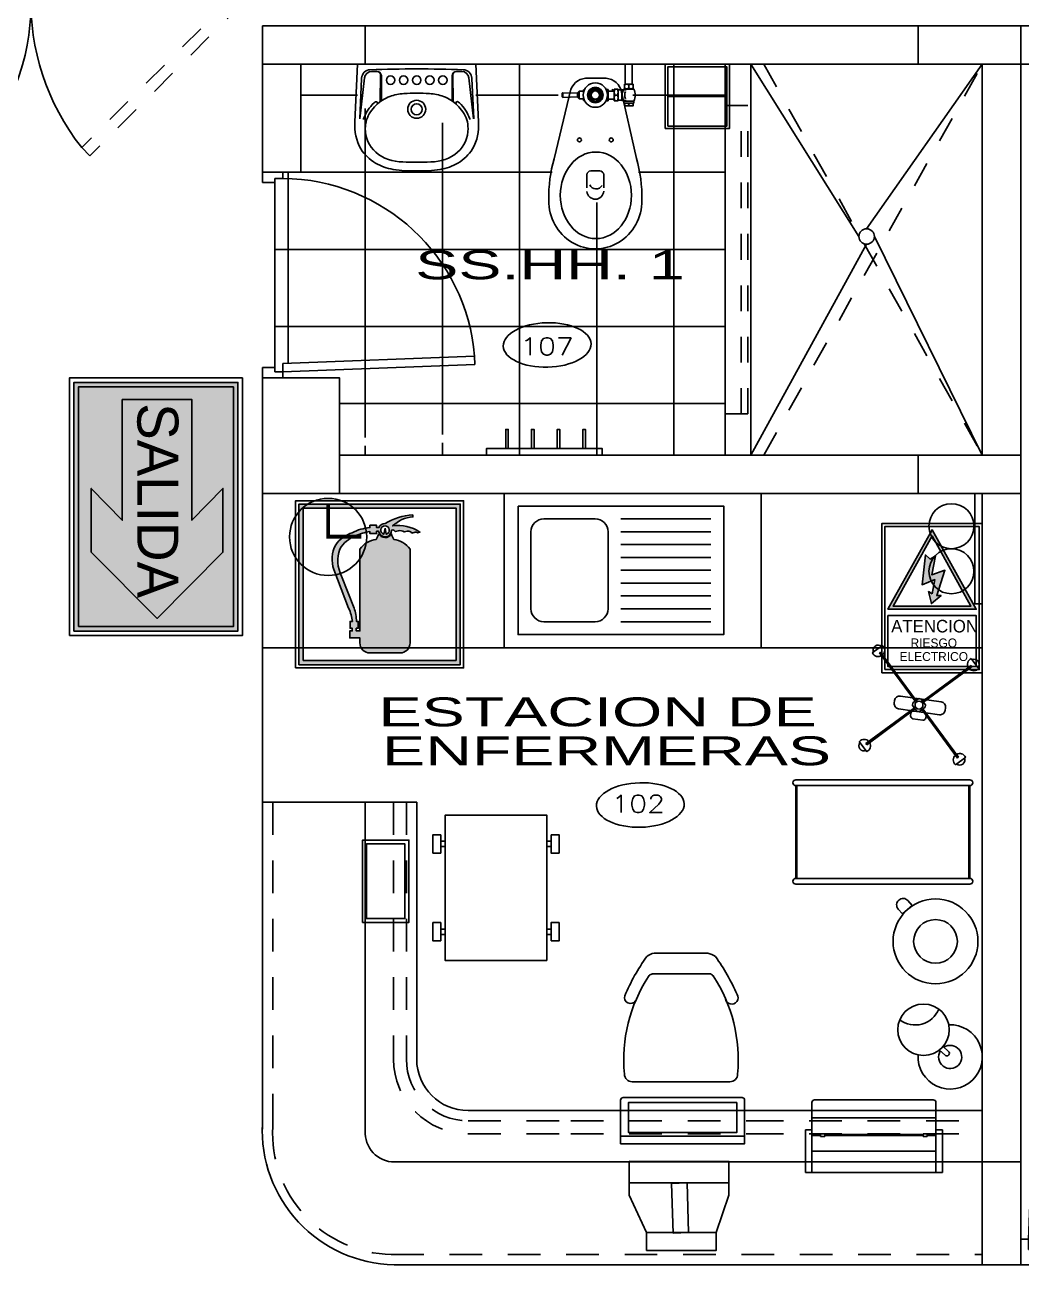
# Model space of a CAD drawing. Header units: millimetres. Extents: x 791 to 2661, y 209 to 602.
# Drawn here: x 1179.258 to 1183.135, y 480.37 to 485.252 of the extents above; entities that cross this region are included whole.
import ezdxf
from ezdxf.enums import TextEntityAlignment as Align

# ---------------------------------------------------------------- set-up
doc = ezdxf.new("R2010")
doc.units = ezdxf.units.MM
doc.header["$LTSCALE"] = 0.1
for name, pattern in [('DASHED2', [9.525, 6.35, -3.175]), ('HIDDEN', [9.525, 6.35, -3.175]), ('TRAZOS2', [0.375, 0.25, -0.125])]:
    doc.linetypes.add(name, pattern=pattern)
for name, color, linetype in [('01', 1, 'Continuous'), ('02', 8, 'Continuous'), ('06', 1, 'Continuous'), ('1PROYECCIONES-01', 1, 'HIDDEN'), ('1TEXTO-05', 5, 'Continuous'), ('BRIGADAS', 8, 'TRAZOS2'), ('CIRCUITO DE SALIDA', 8, 'Continuous'), ('COLUMNAS', 1, 'Continuous'), ('Equipamiento', 1, 'Continuous'), ('MARCO_FONDO_NEGRO', 7, 'Continuous'), ('N-AMB', 2, 'Continuous'), ('Pisos', 253, 'Continuous'), ('Proyecciones', 9, 'HIDDEN'), ('Puertas', 1, 'Continuous'), ('Sanitarios', 1, 'Continuous'), ('SENÑAL_FONDO_AMIARILLO', 51, 'Continuous'), ('SEÑAL_FONDO_AUXI_NEGRO', 250, 'Continuous'), ('SEÑAL_FONDO_FIGURAS', 254, 'Continuous'), ('SEÑAL_FONDO_NEGRO', 7, 'Continuous'), ('SEÑAL_FONDO_VERDE', 86, 'Continuous'), ('señalizacion', 1, 'Continuous'), ('Ventana alta', 1, 'DASHED2')]:
    doc.layers.add(name, color=color, linetype=linetype)
doc.styles.add('0', font='romans.SHX', dxfattribs={"width": 1.5})
doc.styles.add('franklin gothic medium', font='framd.ttf')
doc.styles.add('ROMANS', font='', dxfattribs={"oblique": 1, "height": 0.075})
doc.styles.get('ROMANS').set_extended_font_data('Arial')

# ---------------------------------------------------------------- blocks, each defined once
blk = doc.blocks.new('A$C75F00277')
at = {"layer": 'Puertas'}
for p, q in [((0, 0.95), (0, 1)), ((0, 1), (0.1, 1)), ((0.1, 1), (0.1, 0.97)), ((0.06, 0.95), (0, 0.95)), ((0.06, 0.97), (0.06, 0.95)), ((0.1, 0.97), (0.06, 0.97)), ((1.0317, 0.106), (0.0985, 0.07)), ((1.0317, 0.106), (1.0333, 0.066)), ((0, 0.05), (0, 0)), ((0.06, 0.05), (0, 0.05)), ((0.06, 0.03), (0.06, 0.05)), ((0.0985, 0.07), (0.1, 0.03)), ((0.1, 0.03), (1.0333, 0.066)), ((0, 0), (0.1, 0)), ((0.1, 0.03), (0.06, 0.03)), ((0.1, 0), (0.1, 0.03))]:
    blk.add_line(p, q, dxfattribs=at)
blk.add_arc((0.0923, 0.0274), 0.9427, 4.7817, 89.5347, dxfattribs=at)
blk = doc.blocks.new('A$C0E812A79')
at = {"layer": 'Puertas', "linetype": 'TRAZOS2', "ltscale": 3}
for p, q in [((0.0668, -0.0182, 0.005), (0.671, 0.5859, 0.005)), ((1.7332, -0.0182, 0.005), (1.129, 0.5859, 0.005)), ((0.0986, -0.05, 0.005), (0.7028, 0.5541, 0.005)), ((1.7014, -0.05, 0.005), (1.0972, 0.5541, 0.005))]:
    blk.add_line(p, q, dxfattribs=at)
at = {"layer": 'Puertas'}
for p, q in [((0.7028, 0.5541, 0.005), (0.671, 0.5859, 0.005)), ((1.0972, 0.5541, 0.005), (1.129, 0.5859, 0.005))]:
    blk.add_line(p, q, dxfattribs=at)
at = {"layer": 'Puertas', "ltscale": 3}
for p, q in [((0, -0.1), (0, 0)), ((0, 0), (0.03, 0)), ((0.03, 0), (0.03, -0.025)), ((1.8, 0), (1.77, 0)), ((1.77, 0), (1.77, -0.025)), ((1.8, -0.1), (1.8, 0)), ((0.03, -0.025), (0.03, -0.025)), ((0.03, -0.025), (0.03, -0.1)), ((0.035, -0.05, 0.005), (0.0668, -0.0182, 0.005)), ((0.0668, -0.0182, 0.005), (0.671, -0.6223, 0.005)), ((1.7332, -0.0182, 0.005), (1.129, -0.6223, 0.005)), ((1.765, -0.05, 0.005), (1.7332, -0.0182, 0.005)), ((1.77, -0.025), (1.77, -0.025)), ((1.77, -0.025), (1.77, -0.1)), ((0.6391, -0.6542, 0.005), (0.035, -0.05, 0.005)), ((1.1609, -0.6542, 0.005), (1.765, -0.05, 0.005)), ((0.03, -0.1), (0, -0.1)), ((1.77, -0.1), (1.8, -0.1)), ((0.671, -0.6223, 0.005), (0.6391, -0.6542, 0.005)), ((1.129, -0.6223, 0.005), (1.1609, -0.6542, 0.005))]:
    blk.add_line(p, q, dxfattribs=at)
at = {"layer": 'Puertas'}
for centre, start, end in [((-0.017, -0.0151, 0.015), 318.5651, 38.3383), ((1.817, -0.0151, 0.015), 141.6617, 221.4349)]:
    blk.add_arc(centre, 0.9176, start, end, dxfattribs=at)
blk = doc.blocks.new('A$C4FD81D01')
for p, q in [((-0.23, 0), (-0.2402, -0.2243)), ((0.23, 0), (-0.23, 0)), ((0.2402, -0.2243), (0.23, 0)), ((-0.1753, -0.028), (-0.1544, -0.028)), ((-0.1404, -0.0423), (-0.1424, -0.1417)), ((-0.1375, -0.045), (-0.1375, -0.1383)), ((0.1375, -0.045), (0.1375, -0.1383)), ((0.1404, -0.0423), (0.1424, -0.1417)), ((0.1753, -0.028), (0.1544, -0.028)), ((-0.2145, -0.0546), (-0.2216, -0.2119)), ((-0.2032, -0.0529), (-0.2208, -0.212)), ((0.2032, -0.0529), (0.2208, -0.212)), ((0.2145, -0.0546), (0.2216, -0.2119))]:
    blk.add_line(p, q)
blk.add_lwpolyline([(-0.0496, -0.1137, 0.062677), (-0.1048, -0.1251, 0.110639), (-0.1576, -0.159, 0.120976), (-0.195, -0.2156, 0.061198), (-0.2, -0.25, 0.21707), (-0.1593, -0.342, 0.174983), (-0.0545, -0.3798, 0.010618), (0, -0.381, 0.010618), (0.0545, -0.3798, 0.174983), (0.1593, -0.342, 0.21707), (0.2, -0.25, 0.061198), (0.195, -0.2156, 0.120976), (0.1576, -0.159, 0.110639), (0.1048, -0.1251, 0.062677), (0.0496, -0.1137, 0.017583), (0, -0.112, 0.017583)], format="xyb", close=True)
for points in [[(-0.2072, -0.215, -0.005), (-0.2064, -0.212, -0.121292), (-0.166, -0.1504, -0.007977), (-0.1624, -0.1469)], [(0.2072, -0.215, 0.005), (0.2064, -0.212, 0.121292), (0.166, -0.1504, 0.007977), (0.1624, -0.1469)]]:
    blk.add_lwpolyline(points, format="xyb")
for centre, radius in [((-0.1015, -0.0615), 0.0165), ((-0.051, -0.0615), 0.0165), ((0, -0.0615), 0.0165), ((0.051, -0.0615), 0.0165), ((0.1015, -0.0615), 0.0165), ((0, -0.175), 0.035), ((0, -0.175), 0.0215)]:
    blk.add_circle(centre, radius)
for centre, radius, start, end in [((-0.1795, -0.0561), 0.035, 92.0079, 177.3947), ((-0.1753, -0.056), 0.028, 90, 173.6889), ((0, -5.1762), 5.1582, 87.9921, 92.0079), ((-0.1545, -0.045), 0.017, 0, 90), ((-0.1544, -0.042), 0.014, 358.8626, 90), ((0.1545, -0.045), 0.017, 90, 180), ((0.1544, -0.042), 0.014, 90, 181.1374), ((0.1753, -0.056), 0.028, 6.3111, 90), ((0.1795, -0.0561), 0.035, 2.6053, 87.9921), ((-0.1583, -0.1513), 0.006, 313.3569, 133.3569), ((-0.1404, -0.1417), 0.002, 178.8626, 305.6381), ((-0.1355, -0.1383), 0.002, 180, 303.2891), ((0.1048, -0.1251), 9e-16, 142.3286, 0), ((0.1355, -0.1383), 0.002, 236.7109, 0), ((0.1404, -0.1417), 0.002, 234.3619, 1.1374), ((0.1583, -0.1513), 0.006, 46.6431, 226.6431), ((-0.0555, -0.2393), 0.1853, 175.3765, 209.0254), ((0.0555, -0.2393), 0.1853, 330.9746, 4.6235), ((-0.0678, -0.2307), 0.1792, 213.3181, 238.9924), ((0.0678, -0.2307), 0.1792, 301.0076, 326.6819), ((-0.0595, -0.2119), 0.1996, 239.7435, 260.7094), ((0.0595, -0.2119), 0.1996, 279.2906, 300.2565), ((-0.0208, -0.0264), 0.389, 259.4967, 266.3449), ((0, 2.5021), 2.9171, 269.1036, 270.8964), ((0.0208, -0.0264), 0.389, 273.6551, 280.5033)]:
    blk.add_arc(centre, radius, start, end)
blk = doc.blocks.new('A$C634057D1')
for p, q in [((0, 0), (0, -0.0778)), ((0.027, 0), (0.027, -0.0778)), ((-0.212, -0.0973), (-0.2772, -0.3682)), ((-0.0857, -0.0538), (-0.1421, -0.0538)), ((-0.0477, -0.1043), (-0.0505, -0.0965)), ((-0.0472, -0.1043), (-0.0505, -0.0965)), ((-0.043, -0.0973), (-0.028, -0.0973)), ((-0.043, -0.1423), (-0.043, -0.0973)), ((-0.028, -0.1423), (-0.028, -0.0973)), ((-0.0169, -0.0973), (0.0437, -0.3664)), ((0.0331, -0.0948), (-0.0061, -0.0948)), ((-0.0061, -0.0948), (-0.0061, -0.0993)), ((0.0331, -0.0968), (-0.0061, -0.0968)), ((-0.0035, -0.0778), (-0.0035, -0.0948)), ((0.0305, -0.0778), (-0.0035, -0.0778)), ((0.0135, -0.0795), (0.0135, -0.0931)), ((0.0305, -0.0778), (0.0305, -0.0948)), ((0.0331, -0.0948), (0.0331, -0.0968)), ((-0.243, -0.1109), (-0.245, -0.1129)), ((-0.245, -0.1129), (-0.245, -0.1267)), ((-0.243, -0.1287), (-0.245, -0.1267)), ((-0.243, -0.1109), (-0.186, -0.1128)), ((-0.243, -0.1109), (-0.243, -0.1287)), ((-0.243, -0.1287), (-0.186, -0.1268)), ((-0.186, -0.1128), (-0.186, -0.1268)), ((-0.1795, -0.1048), (-0.182, -0.1073)), ((-0.182, -0.1323), (-0.182, -0.1073)), ((-0.1795, -0.1348), (-0.182, -0.1323)), ((-0.162, -0.1048), (-0.1795, -0.1048)), ((-0.1795, -0.1348), (-0.1795, -0.1048)), ((-0.162, -0.1348), (-0.1795, -0.1348)), ((-0.1591, -0.0988), (-0.162, -0.0988)), ((-0.162, -0.1062), (-0.162, -0.0988)), ((-0.162, -0.1334), (-0.162, -0.1408)), ((-0.1591, -0.1408), (-0.162, -0.1408)), ((-0.066, -0.0978), (-0.0744, -0.0978)), ((-0.066, -0.1418), (-0.0744, -0.1418)), ((-0.066, -0.0978), (-0.066, -0.1418)), ((-0.066, -0.1043), (-0.043, -0.1043)), ((-0.066, -0.1353), (-0.043, -0.1353)), ((-0.043, -0.1423), (-0.028, -0.1423)), ((-0.0408, -0.1198), (-0.0302, -0.1198)), ((-0.028, -0.0998), (-0.013, -0.0998)), ((-0.028, -0.1398), (-0.013, -0.1398)), ((0.0037, -0.0993), (-0.013, -0.0993)), ((-0.013, -0.0993), (-0.013, -0.1403)), ((0.0037, -0.1403), (-0.013, -0.1403)), ((-0.0061, -0.1403), (-0.0061, -0.1518)), ((0.0331, -0.1428), (-0.0061, -0.1428)), ((0.0331, -0.1428), (0.0331, -0.1518)), ((0.0331, -0.1518), (-0.0061, -0.1518)), ((-0.0035, -0.1518), (-0.0035, -0.1618)), ((0.0305, -0.1618), (-0.0035, -0.1618)), ((0.0135, -0.1535), (0.0135, -0.1601)), ((0.0305, -0.1518), (0.0305, -0.1618)), ((-0.149, -0.4801), (-0.149, -0.4297)), ((-0.099, -0.4147), (-0.134, -0.4147)), ((-0.084, -0.4801), (-0.084, -0.4297))]:
    blk.add_line(p, q)
blk.add_lwpolyline([(-0.1257, -0.1038), (-0.135, -0.1198), (-0.1257, -0.1358), (-0.1073, -0.1358), (-0.098, -0.1198), (-0.1073, -0.1038)], close=True)
for centre, radius in [((-0.1165, -0.1198), 0.0475), ((-0.1165, -0.1198), 0.03), ((-0.1165, -0.1198), 0.029), ((-0.1165, -0.1198), 0.0261), ((-0.1165, -0.1198), 0.024), ((-0.1165, -0.1198), 0.0232), ((-0.1165, -0.1198), 0.016), ((-0.1783, -0.2941), 0.00767), ((-0.0547, -0.2941), 0.00767)]:
    blk.add_circle(centre, radius)
for centre, radius, start, end in [((-0.1462, -0.1253), 0.0716, 87.5781, 156.9604), ((-0.0827, -0.1253), 0.0716, 23.0396, 92.4219), ((-0.0135, -0.1086), 0.0295, 157.5879, 202.4121), ((-0.0575, -0.1086), 0.0295, 337.5879, 22.4121), ((0.005, -0.1001), 0.0223, 67.5879, 112.4121), ((0.005, -0.0725), 0.0223, 247.5879, 292.4121), ((0.022, -0.1001), 0.0223, 67.5879, 112.4121), ((0.022, -0.0725), 0.0223, 247.5879, 292.4121), ((-0.0134, -0.1198), 0.0519, 333.7158, 26.2842), ((-0.1802, -0.1176), 0.00754, 103.7683, 140.2425), ((-0.1802, -0.122), 0.00754, 219.7575, 256.2317), ((-0.1345, -0.1093), 0.0275, 157.5879, 171.3471), ((-0.1345, -0.1303), 0.0275, 188.6529, 202.4121), ((-0.0962, -0.1149), 0.0304, 7.8129, 34.2621), ((-0.0962, -0.1247), 0.0304, 325.7379, 352.1871), ((-0.0135, -0.131), 0.0295, 157.5879, 202.4121), ((-0.0575, -0.131), 0.0295, 337.5879, 22.4121), ((0.0241, -0.1198), 0.0371, 146.4915, 213.5085), ((0.039, -0.1198), 0.0408, 159.1987, 200.8013), ((0.005, -0.1741), 0.0223, 67.5879, 112.4121), ((0.005, -0.1395), 0.0223, 247.5879, 292.4121), ((0.022, -0.1741), 0.0223, 67.5879, 112.4121), ((0.022, -0.1395), 0.0223, 247.5879, 292.4121), ((-0.134, -0.4297), 0.015, 90, 180), ((-0.099, -0.4297), 0.015, 0, 90), ((-0.1138, -0.4582), 0.0267, 202.8247, 331.5932), ((-0.1165, -0.4921), 0.0326, 184.6982, 357.3718)]:
    blk.add_arc(centre, radius, start, end)
blk.add_ellipse((-0.1144, -0.5096), major_axis=(0, -0.1683), ratio=0.821749)
for centre, major_axis, ratio, start_param, end_param in [((-0.1165, -0.5233), (0, -0.3339), 0.543435, 4.229443, 4.728782), ((-0.1165, -0.5233), (0, -0.3339), 0.543435, 1.554403, 2.060025), ((-0.1165, -0.5288), (0, -0.1893), 0.958462, 4.712389, 7.853982)]:
    blk.add_ellipse(centre, major_axis=major_axis, ratio=ratio, start_param=start_param, end_param=end_param)
blk = doc.blocks.new('B-9')
for p, q in [((-0.9681, -0.0646), (-0.6181, -0.0646)), ((-0.9681, -0.1146), (-0.6181, -0.1146)), ((-0.9681, -0.1646), (-0.6181, -0.1646)), ((-0.9681, -0.2146), (-0.6181, -0.2146)), ((-0.9681, -0.2146), (-0.6181, -0.2146)), ((-0.9681, -0.2646), (-0.6181, -0.2646)), ((-0.9681, -0.3146), (-0.6181, -0.3146)), ((-0.9681, -0.3646), (-0.6181, -0.3646)), ((-0.9681, -0.4146), (-0.6181, -0.4146)), ((-0.9681, -0.4646), (-0.6181, -0.4646))]:
    blk.add_line(p, q)
blk.add_lwpolyline([(-1.3681, -0.0146), (-1.3681, -0.5146), (-0.5681, -0.5146), (-0.5681, -0.0146)], close=True)
blk.add_lwpolyline([(-1.3181, -0.1146), (-1.3181, -0.4146, 0.414214), (-1.2681, -0.4646), (-1.0681, -0.4646, 0.414214), (-1.0181, -0.4146), (-1.0181, -0.1146, 0.414214), (-1.0681, -0.0646), (-1.2681, -0.0646, 0.414214)], format="xyb", close=True)
blk = doc.blocks.new('MP-1')
at = {"layer": 'Equipamiento'}
blk.add_line((0.115, 0), (0.115, -0.23), dxfattribs=at)
for points in [[(-0.01, -0.24), (0.24, -0.24), (0.24, 0.01), (-0.01, 0.01)], [(0, -0.23), (0.23, -0.23), (0.23, 0), (0, 0)]]:
    blk.add_lwpolyline(points, close=True, dxfattribs=at)
blk = doc.blocks.new('MC-34')
for p, q in [((-0.025, 0.05), (-0.1, 0.05)), ((-0.025, -0.05), (-0.1, -0.05)), ((-0.025, -0.15), (-0.1, -0.15))]:
    blk.add_line(p, q)
blk.add_lwpolyline([(0, -0.225), (0, 0.225), (-0.025, 0.225), (-0.025, -0.225)], close=True)
for points in [[(-0.025, 0.15), (-0.1, 0.15), (-0.1, 0.14), (-0.025, 0.14)], [(-0.025, 0.05), (-0.1, 0.05), (-0.1, 0.04), (-0.025, 0.04)], [(-0.025, -0.05), (-0.1, -0.05), (-0.1, -0.06), (-0.025, -0.06)], [(-0.025, -0.15), (-0.1, -0.15), (-0.1, -0.16), (-0.025, -0.16)]]:
    blk.add_lwpolyline(points)
blk = doc.blocks.new('A$C34EA66F1')
at = {"layer": 'Equipamiento', "rotation": 180}
blk.add_blockref('MC-34', (0, 0.225), dxfattribs=at)
blk = doc.blocks.new('O-20')
at = {"const_width": 0.015}
blk.add_lwpolyline([(0.1295, 0), (0.0007, 0), (0.0007, 0.1295)], dxfattribs=at)
blk.add_circle((0, 0), 0.15)
blk = doc.blocks.new('A$C3FA5206A')
at = {"layer": 'Equipamiento'}
blk.add_blockref('O-20', (0.15, 0.15), dxfattribs=at)
blk = doc.blocks.new('MA-12')
for points in [[(0.0891, 0.4803), (0.1723, 0.4803), (0.1723, 0.5162), (0.0891, 0.5162)], [(0.5709, 0.4803), (0.4877, 0.4803), (0.4877, 0.5162), (0.5709, 0.5162)], [(0, 0), (0.66, 0), (0.66, 0.46), (0, 0.46)], [(0.1189, 0.46), (0.1425, 0.46), (0.1425, 0.4803), (0.1189, 0.4803)], [(0.5411, 0.46), (0.5175, 0.46), (0.5175, 0.4803), (0.5411, 0.4803)], [(0.0891, -0.0203), (0.1723, -0.0203), (0.1723, -0.0562), (0.0891, -0.0562)], [(0.1189, 0), (0.1425, 0), (0.1425, -0.0203), (0.1189, -0.0203)], [(0.5709, -0.0203), (0.4877, -0.0203), (0.4877, -0.0562), (0.5709, -0.0562)], [(0.5411, 0), (0.5175, 0), (0.5175, -0.0203), (0.5411, -0.0203)]]:
    blk.add_lwpolyline(points, close=True)
blk = doc.blocks.new('MA-45')
at = {"layer": 'Equipamiento'}
for p, q in [((-0.614, 0.1082), (-0.614, 0.8582)), ((-0.589, 0.1082), (-0.589, 0.8582)), ((-0.189, 0.8582), (-0.589, 0.8582)), ((-0.589, 0.1132), (-0.589, 0.8532)), ((-0.189, 0.8532), (-0.589, 0.8532)), ((-0.189, 0.1082), (-0.189, 0.8582)), ((-0.164, 0.1082), (-0.164, 0.8582)), ((-0.189, 0.1132), (-0.589, 0.1132)), ((-0.189, 0.1082), (-0.589, 0.1082))]:
    blk.add_line(p, q, dxfattribs=at)
for centre, start, end in [((-0.6015, 0.8582), 0, 180), ((-0.1765, 0.8582), 0, 180), ((-0.6015, 0.1082), 180, 0), ((-0.1765, 0.1082), 180, 0)]:
    blk.add_arc(centre, 0.0125, start, end, dxfattribs=at)
blk = doc.blocks.new('MC-19')
at = {"layer": 'Equipamiento'}
for p, q in [((0.2192, 0.631), (0.2193, 0.6328)), ((0.2193, 0.6328), (0.2193, 0.6329)), ((0.2193, 0.6328), (0.2193, 0.6328)), ((0.2193, 0.6328), (0.2193, 0.6328)), ((0.2193, 0.6328), (0.2193, 0.6328)), ((0.2193, 0.6328), (0.2193, 0.6328)), ((0.2193, 0.6328), (0.2193, 0.6328)), ((0.2193, 0.631), (0.2193, 0.2528)), ((0.2193, 0.6265), (0.2193, 0.2528)), ((-0.2807, 0.5428), (-0.2807, 0.5476)), ((-0.2807, 0.5428), (-0.2807, 0.5476)), ((-0.2807, 0.5428), (-0.2807, 0.3381)), ((-0.2807, 0.3428), (-0.2807, 0.5428)), ((-0.1999, 0.5569), (-0.1999, 0.3287)), ((-0.1999, 0.5433), (-0.1999, 0.5569)), ((-0.1999, 0.5569), (-0.1999, 0.5433)), ((-0.1999, 0.3287), (-0.1999, 0.3423)), ((0.2192, 0.2549), (0.2193, 0.2528)), ((0.2193, 0.2528), (0.2193, 0.2528)), ((0.2193, 0.2528), (0.2193, 0.2528))]:
    blk.add_line(p, q, dxfattribs=at)
for centre, radius, start, end in [((0.223, -0.1203), 0.8522, 113.3968, 125.1108), ((0.1325, 0.0765), 0.5891, 84.4739, 123.231), ((-0.1086, 0.6393), 0.0236, 303.1845, 106.8589), ((0.1893, 0.6328), 0.03, 360, 90), ((-0.2266, 0.5403), 0.0546, 137.9119, 172.2735), ((-0.1803, 0.5516), 0.0202, 119.4922, 164.7641), ((-0.2009, 0.3564), 0.0819, 192.9593, 215.4027), ((0.2133, 0.9796), 0.8253, 234.3541, 246.1472), ((-0.1809, 0.3337), 0.0196, 194.7611, 241.3534), ((0.1341, 0.8152), 0.595, 236.6607, 275.3215), ((-0.1074, 0.2459), 0.0248, 238.2031, 80.9634), ((0.1893, 0.2528), 0.03, 270, 0)]:
    blk.add_arc(centre, radius, start, end, dxfattribs=at)
blk = doc.blocks.new('M-73')
at = {"layer": 'Equipamiento'}
for points in [[(0, 0), (0.1535, 0), (0.1535, -0.18), (0, -0.18), (-0.1665, -0.18), (-0.1665, 0)], [(0, -0.165), (0.1385, -0.165), (0.1385, -0.015), (0, -0.015), (-0.1515, -0.015), (-0.1515, -0.165)]]:
    blk.add_lwpolyline(points, close=True, dxfattribs=at)
blk = doc.blocks.new('A$C1F8E5FE1')
at = {"layer": 'Equipamiento'}
blk.add_lwpolyline([(0.2716, 0.4636), (0.4579, 0.1239), (0.3422, 0.0604), (0.1916, 0.0335), (0.1305, 0), (0, 0.2378), (0.0611, 0.2714), (0.1558, 0.4001), (0.2716, 0.4636)], dxfattribs=at)
for points in [[(0.1982, 0.4233), (0.1558, 0.4001), (0.0611, 0.2714), (0.1916, 0.0335), (0.3422, 0.0604), (0.3845, 0.0836)], [(0.3062, 0.2264), (0.1395, 0.1284), (0.1091, 0.1801), (0.2757, 0.2782)]]:
    blk.add_lwpolyline(points, close=True, dxfattribs=at)
blk = doc.blocks.new('A$C2CD22234')
at = {"layer": 'Equipamiento'}
blk.add_line((0.03, 0.482), (0.03, 0), dxfattribs=at)
blk.add_lwpolyline([(0.1798, 0.01), (0.1798, 0.472, 0.414214), (0.1698, 0.482), (0, 0.482), (0, 0), (0.1698, 0, 0.414214), (0.1798, 0.01, 1)], format="xyb", dxfattribs=at)
blk.add_lwpolyline([(0.1598, 0.03), (0.044, 0.03), (0.044, 0.452), (0.1598, 0.452)], close=True, dxfattribs=at)
blk = doc.blocks.new('O-27')
at = {"layer": 'Equipamiento'}
for p, q in [((-0.2685, 0.1835), (-0.2685, 0.2092)), ((-0.2685, 0.2092), (-0.1031, 0.2092)), ((-0.1031, -0.3242), (-0.1031, 0.2092)), ((-0.3849, 0.1735), (-0.3849, -0.2885)), ((-0.1031, 0.1835), (-0.3749, 0.1835)), ((-0.3148, 0.1835), (-0.3148, -0.2985)), ((-0.253, 0.1501), (-0.253, 0.1335)), ((-0.2423, 0.1501), (-0.253, 0.1501)), ((-0.2498, 0.1835), (-0.2498, 0.1501)), ((-0.2466, 0.1835), (-0.2466, 0.1501)), ((-0.2423, 0.1501), (-0.2423, 0.1335)), ((-0.1859, -0.2985), (-0.1859, 0.1835)), ((-0.2423, 0.1335), (-0.253, 0.1335)), ((-0.2498, 0.1335), (-0.2498, -0.2485)), ((-0.2466, 0.1335), (-0.2466, -0.2485)), ((-0.2423, -0.2485), (-0.253, -0.2485)), ((-0.253, -0.2651), (-0.253, -0.2485)), ((-0.2423, -0.2651), (-0.253, -0.2651)), ((-0.2498, -0.2651), (-0.2498, -0.2985)), ((-0.2466, -0.2651), (-0.2466, -0.2985)), ((-0.2423, -0.2651), (-0.2423, -0.2485)), ((-0.3749, -0.2985), (-0.1031, -0.2985)), ((-0.2685, -0.2985), (-0.2685, -0.3242)), ((-0.2685, -0.3242), (-0.1031, -0.3242))]:
    blk.add_line(p, q, dxfattribs=at)
for centre, start, end in [((-0.3749, 0.1735), 90, 180), ((-0.3749, -0.2885), 180, 270)]:
    blk.add_arc(centre, 0.01, start, end, dxfattribs=at)
blk = doc.blocks.new('EM-4')
for p, q in [((-0.1414, 0.2323), (-0.1816, 0.2026)), ((-0.1541, 0.2033), (-0.1501, 0.2062)), ((-0.015, 0.0148), (-0.1541, 0.2033)), ((-0.011, 0.0178), (-0.1501, 0.2062)), ((0.0148, 0.015), (0.2033, 0.1541)), ((0.0178, 0.011), (0.2062, 0.1501)), ((0.2323, 0.1414), (0.2026, 0.1816)), ((0.2033, 0.1541), (0.2062, 0.1501)), ((-0.0235, 0.0086), (-0.025, -0.0013)), ((-0.0013, 0.025), (-0.0235, 0.0086)), ((0.0086, 0.0235), (-0.0013, 0.025)), ((0.0192, 0.0091), (0.0086, 0.0235)), ((0.0192, 0.0091), (0.025, 0.0013)), ((0.0235, -0.0086), (0.025, 0.0013)), ((-0.0178, -0.011), (-0.2062, -0.1501)), ((-0.0148, -0.015), (-0.2033, -0.1541)), ((-0.025, -0.0013), (-0.0086, -0.0235)), ((0.0013, -0.025), (-0.0086, -0.0235)), ((0.0013, -0.025), (0.0235, -0.0086)), ((0.011, -0.0178), (0.1501, -0.2062)), ((0.015, -0.0148), (0.1541, -0.2033)), ((-0.2323, -0.1414), (-0.2026, -0.1816)), ((-0.2033, -0.1541), (-0.2062, -0.1501)), ((0.1414, -0.2323), (0.1816, -0.2026)), ((0.1541, -0.2033), (0.1501, -0.2062))]:
    blk.add_line(p, q)
for points in [[(-0.0205, -0.1018), (-0.0106, -0.1032, 0.414214), (0.0121, -0.0862), (0.0349, 0.0721, 0.414214), (0.0179, 0.0948), (0.008, 0.0962, 0.414214), (-0.0146, 0.0792), (-0.0374, -0.0791, 0.414214)], [(-0.0501, -0.0268), (-0.0402, -0.0282, 0.414214), (-0.0289, -0.0197), (-0.0232, 0.0199, 0.414214), (-0.0316, 0.0312), (-0.0415, 0.0326, 0.414214), (-0.0529, 0.0241), (-0.0586, -0.0155, 0.414214)]]:
    blk.add_lwpolyline(points, format="xyb", close=True)
blk.add_circle((0, 0), 0.0155)
for centre, radius, start, end in [((-0.1585, 0.2134), 0.025, 204.8207, 300.6994), ((-0.1585, 0.2134), 0.02, 50.9829, 201.8628), ((-0.1585, 0.2134), 0.025, 312.1777, 48.0251), ((0.2134, 0.1585), 0.025, 114.8207, 210.6994), ((0.2134, 0.1585), 0.02, 320.9829, 111.8628), ((0.2134, 0.1585), 0.025, 222.1777, 318.0251), ((-0.2134, -0.1585), 0.02, 140.9829, 291.8628), ((-0.2134, -0.1585), 0.025, 42.1777, 138.0251), ((-0.2134, -0.1585), 0.025, 294.8207, 30.6994), ((0.1585, -0.2134), 0.025, 132.1777, 228.0251), ((0.1585, -0.2134), 0.025, 24.8207, 120.6994), ((0.1585, -0.2134), 0.02, 230.9829, 21.8628)]:
    blk.add_arc(centre, radius, start, end)
blk = doc.blocks.new('A$C05973EBA')
at = {"layer": 'Equipamiento', "color": 2}
blk.add_blockref('EM-4', (0.2334, 0.2334), dxfattribs=at)
blk = doc.blocks.new('D-7')
blk.add_lwpolyline([(-0.2221, 0.0832), (-0.2361, 0.1039, 0.414214), (-0.2708, 0.1106), (-0.2708, 0.1106, 0.414214), (-0.2776, 0.0759), (-0.2636, 0.0552)], format="xyb", close=True)
for radius in [0.165, 0.085]:
    blk.add_circle((-0.1505, -0.0676), radius)
blk = doc.blocks.new('A$C13DF0C86')
at = {"layer": 'Equipamiento'}
blk.add_lwpolyline([(-0.1269, 0.1202), (0.3022, 0.1202), (0.3022, 0.0915), (-0.1269, 0.0915)], close=True, dxfattribs=at)
for centre in [(0, 0), (0.1753, 0)]:
    blk.add_circle(centre, 0.0876, dxfattribs=at)
blk = doc.blocks.new('N-5')
at = {"layer": 'Equipamiento'}
blk.add_lwpolyline([(0.0492, -0.0182), (0.0485, -0.0188, 0.414214), (0.0475, -0.0324), (0.0668, -0.0544), (0.0819, -0.0411), (0.0627, -0.0191, 0.414214)], format="xyb", close=True, dxfattribs=at)
blk.add_circle((0.1353, -0.127), 0.1, dxfattribs=at)
for centre, radius, start, end in [((0.0437, -0.0106), 0.125, 350.0665, 266.2743), ((0.0437, -0.0106), 0.045, 322.2959, 296.373), ((0.1551, -0.2484), 0.1, 47.2008, 151.3076)]:
    blk.add_arc(centre, radius, start, end, dxfattribs=at)
blk = doc.blocks.new('A$C039A1BB8')
at = {"layer": 'SEÑAL_FONDO_FIGURAS'}
h = blk.add_hatch(color=7, dxfattribs=at)
h.paths.add_polyline_path([(2.253, -0.048), (-0.062, -0.048), (-0.062, -2.353), (2.253, -2.353)])
h.paths.add_polyline_path([(2.193, -2.293), (-0.002, -2.293), (-0.002, -0.107), (2.193, -0.107)], flags=16)
h.paths.add_polyline_path([(1.533, -2.042, -0.414214), (1.391, -2.185), (0.956, -2.185, -0.414214), (0.813, -2.042), (0.813, -1.968), (0.669, -1.968), (0.669, -1.869), (0.704, -1.869), (0.704, -1.83), (0.672, -1.83), (0.672, -1.733), (0.707, -1.733, 0.083884), (0.652, -1.544), (0.441, -0.988, -0.214308), (0.466, -0.635, -0.167733), (0.703, -0.459, -0.097156), (0.957, -0.386), (0.957, -0.353), (1.054, -0.353), (1.054, -0.386), (1.087, -0.386, -0.303754), (1.174, -0.327, -0.115313), (1.572, -0.203), (1.574, -0.233, 0.177163), (1.283, -0.362, -0.189272), (1.675, -0.451), (1.641, -0.461, 0.309273), (1.607, -0.45), (1.559, -0.464, 0.291679), (1.496, -0.436), (1.45, -0.449, 0.202341), (1.367, -0.432), (1.321, -0.444, 0.390383), (1.269, -0.422, -0.914616), (1.081, -0.439), (1.054, -0.439), (1.054, -0.472), (0.957, -0.472), (0.957, -0.444, 0.074097), (0.745, -0.507, 0.17086), (0.525, -0.694, 0.207162), (0.55, -1.081), (0.73, -1.54, -0.083589), (0.764, -1.733), (0.789, -1.733), (0.789, -1.83), (0.762, -1.83), (0.762, -1.869), (0.813, -1.869), (0.813, -0.694, -0.204768), (1.046, -0.556, 0.117351), (1.081, -0.474, 0.582578), (1.267, -0.477, 0.113638), (1.301, -0.556, -0.204768), (1.533, -0.694)], flags=0)
h.paths.add_polyline_path([(1.192, -0.482), (1.174, -0.393), (1.156, -0.482, -6.735071)], flags=0)
at = {"layer": 'MARCO_FONDO_NEGRO'}
blk.add_lwpolyline([(-0.11, -2.4), (2.3, -2.4), (2.3, 0), (-0.11, 0)], close=True, dxfattribs=at)
at = {"layer": 'SEÑAL_FONDO_FIGURAS'}
for points in [[(-0.062, -2.353), (2.253, -2.353), (2.253, -0.048), (-0.062, -0.048)], [(-0.002, -2.293), (-0.002, -0.107), (2.193, -0.107), (2.193, -2.293)]]:
    blk.add_lwpolyline(points, close=True, dxfattribs=at)
for points in [[(1.081, -0.474, -0.117351), (1.046, -0.556, 0.204768), (0.813, -0.694), (0.813, -1.869), (0.762, -1.869), (0.762, -1.83), (0.789, -1.83), (0.789, -1.733), (0.764, -1.733, 0.083589), (0.73, -1.54), (0.55, -1.081, -0.207162), (0.525, -0.694, -0.17086), (0.745, -0.507, -0.074097), (0.957, -0.444), (0.957, -0.472), (1.054, -0.472), (1.054, -0.439), (1.081, -0.439, 0.914616), (1.269, -0.422, -0.390383), (1.321, -0.444), (1.367, -0.432, -0.202341), (1.45, -0.449), (1.496, -0.436, -0.291679), (1.559, -0.464), (1.607, -0.45, -0.309273), (1.641, -0.461), (1.675, -0.451, 0.189272), (1.283, -0.362, -0.177163), (1.574, -0.233), (1.572, -0.203, 0.115313), (1.174, -0.327, 0.303754), (1.087, -0.386), (1.054, -0.386), (1.054, -0.353), (0.957, -0.353), (0.957, -0.386, 0.097156), (0.703, -0.459, 0.167733), (0.466, -0.635, 0.214308), (0.441, -0.988), (0.652, -1.544, -0.083884), (0.707, -1.733), (0.672, -1.733), (0.672, -1.83), (0.704, -1.83), (0.704, -1.869), (0.669, -1.869), (0.669, -1.968), (0.813, -1.968), (0.813, -2.042, 0.414214), (0.956, -2.185), (1.391, -2.185, 0.414214), (1.533, -2.042), (1.533, -0.694, 0.204768), (1.301, -0.556, -0.113638), (1.267, -0.477, -0.582578)], [(1.174, -0.393), (1.192, -0.482, 6.735071), (1.156, -0.482)]]:
    blk.add_lwpolyline(points, format="xyb", close=True, dxfattribs=at)
blk = doc.blocks.new('A$C4F586106')
at = {"layer": 'SEÑAL_FONDO_FIGURAS'}
h = blk.add_hatch(color=256, dxfattribs=at)
h.paths.add_polyline_path([(1.0918, 0.2378), (0.0291, 0.2378), (0.0291, 1.8498), (1.0918, 1.8498)])
h.paths.add_polyline_path([(1.0627, 1.8207), (0.0582, 1.8207), (0.0582, 0.2669), (1.0627, 0.2669)], flags=16)
h.paths.add_polyline_path([(0.8068, 1.5498), (0.8068, 0.4382), (0.2866, 0.4382), (0.2866, 1.5498)], flags=8)
blk.add_hatch(color=256, dxfattribs=at).paths.add_polyline_path([(0.5529, 1.7683), (0.1263, 1.3387), (0.1263, 0.9255), (0.3273, 1.1321), (0.3273, 0.3491), (0.5529, 0.3491), (0.7784, 0.3491), (0.7784, 1.1321), (0.9794, 0.9255), (0.9794, 1.3387)])
at = {"layer": 'SEÑAL_FONDO_VERDE'}
h = blk.add_hatch(color=256, dxfattribs=at)
h.paths.add_polyline_path([(0.0582, 0.2669), (0.0582, 1.8207), (1.0627, 1.8207), (1.0627, 0.2669)])
h.paths.add_polyline_path([(0.3273, 0.3491), (0.5529, 0.3491), (0.7784, 0.3491), (0.7784, 1.1321), (0.9794, 0.9255), (0.9794, 1.3387), (0.5529, 1.7683), (0.1263, 1.3387), (0.1263, 0.9255), (0.3273, 1.1321)], flags=16)
at = {"layer": 'MARCO_FONDO_NEGRO'}
blk.add_lwpolyline([(1.1209, 1.8789), (1.1209, 0.2088), (0, 0.2088), (0, 1.8789)], close=True, dxfattribs=at)
at = {"layer": 'SEÑAL_FONDO_FIGURAS'}
blk.add_lwpolyline([(1.0918, 1.8498), (0.0291, 1.8498), (0.0291, 0.2378), (1.0918, 0.2378)], close=True, dxfattribs=at)
at = {"layer": 'SEÑAL_FONDO_NEGRO'}
blk.add_lwpolyline([(1.0627, 1.8207), (1.0627, 0.2669), (0.0582, 0.2669), (0.0582, 1.8207)], close=True, dxfattribs=at)
at = {"layer": 'SEÑAL_FONDO_VERDE'}
for points in [[(1.0627, 1.8207), (1.0627, 0.2669), (0.0582, 0.2669), (0.0582, 1.8207)], [(0.5529, 0.3491), (0.7784, 0.3491), (0.7784, 1.1321), (0.9794, 0.9255), (0.9794, 1.3387), (0.5529, 1.7683), (0.1263, 1.3387), (0.1263, 0.9255), (0.3273, 1.1321), (0.3273, 0.3491)], [(0.5529, 0.3491), (0.7784, 0.3491), (0.7784, 1.1321), (0.9794, 0.9255), (0.9794, 1.3387), (0.5529, 1.7683), (0.1263, 1.3387), (0.1263, 0.9255), (0.3273, 1.1321), (0.3273, 0.3491)]]:
    blk.add_lwpolyline(points, close=True, dxfattribs=at)
at = {"layer": 'SEÑAL_FONDO_VERDE', "style": 'franklin gothic medium'}
blk.add_text('SALIDA', height=0.26575, rotation=90, dxfattribs=at).set_placement((0.6809, 0.3725))
blk = doc.blocks.new('ELECT')
at = {"layer": 'SEÑAL_FONDO_AUXI_NEGRO'}
h = blk.add_hatch(color=2, dxfattribs=at)
h.paths.add_polyline_path([(0.906, -0.111), (0.111, -1.541), (0.906, -1.541), (1.701, -1.541)])
h.paths.add_polyline_path([(1.605, -1.486), (0.906, -1.486), (0.206, -1.486), (0.906, -0.222)], flags=16)
h.paths.add_polyline_path([(0.99, -1.297), (1.068, -1.297), (0.895, -1.44), (0.844, -1.224), (0.907, -1.262), (0.955, -1.008), (0.728, -1.101), (0.788, -0.564), (0.874, -0.639), (0.967, -0.579), (0.904, -0.925), (1.139, -0.839)], flags=0)
at = {"layer": 'MARCO_FONDO_NEGRO', "color": 2}
for points in [[(0, -2.685), (1.811, -2.685), (1.811, 0), (0, 0)], [(0.055, -2.63), (0.055, -0.055), (1.756, -0.055), (1.756, -2.63)]]:
    blk.add_lwpolyline(points, close=True, dxfattribs=at)
at = {"layer": 'SENÑAL_FONDO_AMIARILLO', "color": 2}
for points in [[(0.906, -1.486), (1.605, -1.486), (0.906, -0.222), (0.206, -1.486)], [(0.111, -1.655), (0.111, -2.574), (1.701, -2.574), (1.701, -1.655)]]:
    blk.add_lwpolyline(points, close=True, dxfattribs=at)
blk.add_lwpolyline([(0.907, -1.262), (0.955, -1.008), (0.728, -1.101), (0.788, -0.564), (0.874, -0.639), (0.967, -0.579), (0.904, -0.925), (1.139, -0.839), (0.99, -1.297), (1.068, -1.297), (0.895, -1.44), (0.844, -1.224), (0.907, -1.262)], dxfattribs=at)
at = {"layer": 'SEÑAL_FONDO_AUXI_NEGRO', "color": 2}
for points in [[(0.906, -1.541), (0.111, -1.541), (0.906, -0.111), (1.701, -1.541)], [(0.906, -1.486), (1.605, -1.486), (0.906, -0.222), (0.206, -1.486)]]:
    blk.add_lwpolyline(points, close=True, dxfattribs=at)
blk.add_lwpolyline([(0.907, -1.262), (0.955, -1.008), (0.728, -1.101), (0.788, -0.564), (0.874, -0.639), (0.967, -0.579), (0.904, -0.925), (1.139, -0.839), (0.99, -1.297), (1.068, -1.297), (0.895, -1.44), (0.844, -1.224), (0.907, -1.262)], dxfattribs=at)
at = {"layer": 'SEÑAL_FONDO_AUXI_NEGRO', "color": 2, "style": 'franklin gothic medium'}
for s, height, p in [('ATENCION', 0.2261, (0.171, -1.96)), ('RIESGO', 0.1611, (0.519, -2.23)), ('ELECTRICO', 0.1611, (0.321, -2.475))]:
    blk.add_text(s, height=height, dxfattribs=at).set_placement(p)

msp = doc.modelspace()

# ---------------------------------------------------------------- linework, layer by layer
at = {"layer": '01'}
for p, q in [((1181.9814, 483.5791), (1181.9814, 485.0991)), ((1182.0814, 483.5791), (1182.0814, 485.0991))]:
    msp.add_line(p, q, dxfattribs=at)
at = {"layer": '02', "lineweight": -2}
for p, q in [((1180.1814, 482.8291), (1180.1814, 483.4291)), ((1180.1814, 482.8291), (1182.9814, 482.8291)), ((1180.1814, 482.8291), (1180.1814, 480.9568)), ((1180.1814, 482.2291), (1180.1814, 481.2291)), ((1180.1814, 482.2291), (1180.7814, 482.2291)), ((1180.1814, 482.2291), (1180.4814, 482.2291)), ((1180.1814, 482.2291), (1180.1814, 480.9781)), ((1180.1814, 482.2291), (1180.4814, 482.2291)), ((1180.4814, 482.2291), (1180.7814, 482.2291)), ((1180.4814, 482.2291), (1180.7814, 482.2291)), ((1180.5814, 482.2291), (1180.5814, 480.9508)), ((1180.5814, 482.2291), (1180.5814, 480.9508)), ((1180.7814, 482.2291), (1180.7814, 481.4777)), ((1180.7814, 482.2291), (1180.7814, 481.2291)), ((1180.7814, 482.2291), (1180.7814, 481.2291)), ((1180.9814, 481.0291), (1182.9814, 481.0291)), ((1180.9814, 481.0291), (1182.9814, 481.0291)), ((1181.2299, 481.0291), (1182.9814, 481.0291)), ((1181.1056, 480.8291), (1180.6949, 480.8291)), ((1181.1056, 480.8291), (1180.6949, 480.8291)), ((1181.1056, 480.8291), (1182.9814, 480.8291)), ((1181.1056, 480.8291), (1182.9814, 480.8291)), ((1180.6936, 480.4291), (1181.9018, 480.4293)), ((1180.6936, 480.4291), (1182.9814, 480.4291)), ((1180.6936, 480.4291), (1182.9814, 480.4291)), ((1180.9814, 480.4291), (1182.9814, 480.4291))]:
    msp.add_line(p, q, dxfattribs=at)
for centre, radius, start, end in [((1180.9814, 481.2291), 0.2, 180, 270), ((1180.9814, 481.2291), 0.2, 180, 270), ((1180.7044, 480.9527), 0.5237, 177.2184, 268.8176), ((1180.7044, 480.9527), 0.5237, 177.2184, 268.8176), ((1180.695, 480.943), 0.1139, 176.0885, 269.9475), ((1180.695, 480.943), 0.1139, 176.0885, 269.9475)]:
    msp.add_arc(centre, radius, start, end, dxfattribs=at)
at = {"layer": '06'}
for p, q in [((1180.1814, 484.6791), (1180.1814, 485.2491)), ((1185.9314, 485.2491), (1180.1814, 485.2491)), ((1180.3314, 484.6791), (1180.3314, 485.0991)), ((1180.3314, 485.0991), (1182.9814, 485.0991)), ((1182.9814, 483.5791), (1182.9814, 485.0991)), ((1183.1314, 480.4291), (1183.1314, 485.0991)), ((1183.1314, 485.0991), (1185.7814, 485.0991)), ((1180.1814, 484.6791), (1180.3314, 484.6791)), ((1180.4814, 483.5791), (1182.9814, 483.5791)), ((1180.1814, 483.4291), (1182.9814, 483.4291)), ((1182.9814, 480.4291), (1182.9814, 483.4291)), ((1182.9814, 480.4291), (1183.1314, 480.4291))]:
    msp.add_line(p, q, dxfattribs=at)
msp.add_lwpolyline([(1180.4814, 483.5791), (1180.4814, 483.8791), (1180.1814, 483.8791), (1180.1814, 483.4291)], dxfattribs=at)
at = {"layer": '1PROYECCIONES-01', "ltscale": 0.2}
for p, q in [((1180.2214, 482.2291), (1180.2214, 480.9668)), ((1180.6914, 482.2291), (1180.6914, 481.2291)), ((1180.7414, 482.2291), (1180.7414, 481.2291)), ((1180.9814, 480.9891), (1181.3814, 480.9891)), ((1181.3814, 480.9891), (1182.0814, 480.9891)), ((1182.0814, 480.9891), (1182.9814, 480.9891)), ((1180.9814, 480.9391), (1181.3814, 480.9391)), ((1181.3814, 480.9391), (1182.0814, 480.9391)), ((1182.0814, 480.9391), (1182.9814, 480.9391)), ((1180.6823, 480.4691), (1182.9814, 480.4691))]:
    msp.add_line(p, q, dxfattribs=at)
for centre, radius, start, end in [((1180.9814, 481.2291), 0.29, 180, 270), ((1180.9814, 481.2291), 0.24, 180, 270), ((1180.694, 480.9422), 0.4733, 177.0234, 268.589)]:
    msp.add_arc(centre, radius, start, end, dxfattribs=at)
at = {"layer": 'COLUMNAS', "ltscale": 0.15}
for points in [[(1180.1814, 485.2491), (1180.1814, 485.0991), (1180.5814, 485.0991), (1180.5814, 485.2491)], [(1183.1314, 485.0991), (1183.1314, 485.2491), (1182.7314, 485.2491), (1182.7314, 485.0991)], [(1180.4814, 483.8791), (1180.1814, 483.8791), (1180.1814, 483.4291), (1180.4814, 483.4291)], [(1182.7314, 483.5791), (1182.7314, 483.4291), (1183.1314, 483.4291), (1183.1314, 483.5791)], [(1183.1314, 480.8291), (1182.9814, 480.8291), (1182.9814, 480.4291), (1183.1314, 480.4291)]]:
    msp.add_lwpolyline(points, close=True, dxfattribs=at)
at = {"layer": 'Equipamiento'}
for p, q in [((1181.1216, 482.8291), (1181.1216, 483.4291)), ((1182.1216, 482.8291), (1182.1216, 483.4291))]:
    msp.add_line(p, q, dxfattribs=at)
at = {"layer": 'N-AMB', "ltscale": 0.5, "extrusion": (0, 0, -1)}
for centre in [(1181.2889, 484.0073), (1181.6512, 482.2177)]:
    msp.add_ellipse(centre, major_axis=(-0.1707, -0.0044), ratio=0.506987, dxfattribs=at)
at = {"layer": 'Pisos'}
for p, q in [((1181.1814, 483.5791), (1181.1814, 485.0991)), ((1181.7814, 483.5791), (1181.7814, 485.0991)), ((1180.3314, 484.9791), (1180.5508, 484.9791)), ((1181.0119, 484.9791), (1181.3319, 484.9791)), ((1181.6215, 484.9791), (1181.9814, 484.9791)), ((1180.5814, 484.281), (1180.5814, 484.9274)), ((1180.8814, 484.0214), (1180.8814, 484.8717)), ((1180.2814, 483.9359), (1180.2814, 484.6791)), ((1180.3314, 484.6791), (1181.3081, 484.6791)), ((1181.6443, 484.6791), (1181.9814, 484.6791)), ((1180.2294, 484.6391), (1180.2294, 483.9191)), ((1181.4814, 483.5791), (1181.4814, 484.5611)), ((1180.2294, 484.3791), (1181.9814, 484.3791)), ((1180.2814, 484.3547), (1180.2814, 484.3791)), ((1180.5814, 483.6475), (1180.5814, 484.281)), ((1180.2294, 484.0791), (1180.8384, 484.0791)), ((1180.8384, 484.0791), (1181.9814, 484.0791)), ((1180.8814, 483.6591), (1180.8814, 484.0214)), ((1180.4814, 483.7791), (1180.988, 483.7791)), ((1180.988, 483.7791), (1181.9814, 483.7791)), ((1180.5814, 483.5791), (1180.5814, 483.6155)), ((1180.8814, 483.5791), (1180.8814, 483.627))]:
    msp.add_line(p, q, dxfattribs=at)
at = {"layer": 'Proyecciones', "ltscale": 0.15}
for p, q in [((1182.1314, 483.5791), (1182.9814, 485.0991)), ((1182.1314, 485.0991), (1182.9814, 483.5791))]:
    msp.add_line(p, q, dxfattribs=at)
at = {"layer": 'Sanitarios', "color": 8}
for p, q in [((1182.0814, 485.0991), (1182.5014, 484.4291)), ((1182.9814, 485.0991), (1182.5314, 484.4591)), ((1182.9814, 483.5791), (1182.5614, 484.4291)), ((1182.0814, 483.5791), (1182.5314, 484.3991))]:
    msp.add_line(p, q, dxfattribs=at)
msp.add_circle((1182.5314, 484.4291), 0.03, dxfattribs=at)
at = {"layer": 'Ventana alta', "linetype": 'DASHED2', "ltscale": 0.15}
for p, q in [((1181.9814, 484.9391), (1182.0689, 484.9391)), ((1182.0439, 483.7391), (1182.0439, 484.9391)), ((1182.0689, 483.7391), (1182.0689, 484.9391)), ((1181.9814, 483.7391), (1182.0689, 483.7391))]:
    msp.add_line(p, q, dxfattribs=at)

# ---------------------------------------------------------------- block references
at = {"layer": 'BRIGADAS', "xscale": 0.599999999999909, "yscale": 0.599999999999909, "zscale": 0.599999999999909, "rotation": 180}
msp.add_blockref('A$C4F586106', (1180.1035, 484.0044), dxfattribs=at)
at = {"layer": 'CIRCUITO DE SALIDA', "color": 90, "xscale": 0.2160000000001219, "yscale": 0.2160000000001219, "zscale": 0.2160000000001219}
msp.add_blockref('ELECT', (1182.5901, 483.3124), dxfattribs=at)
at = {"layer": 'Equipamiento', "xscale": -1}
for name, p, rotation in [('MP-1', (1181.9877, 484.8591), 270), ('A$C34EA66F1', (1181.0528, 483.5791), 270), ('A$C3FA5206A', (1180.2869, 483.1107), 270), ('M-73', (1180.7509, 481.9277), 270), ('D-7', (1182.6965, 481.5581), 75.63465551226149), ('MC-19', (1182.2524, 481.3605), 90), ('O-27', (1182.5022, 480.6857), 90)]:
    msp.add_blockref(name, p, dxfattribs=dict(at, rotation=rotation))
at = {"layer": 'Equipamiento', "color": 3, "xscale": -1, "rotation": 270}
msp.add_blockref('A$C13DF0C86', (1182.8612, 483.127), dxfattribs=at)
at = {"layer": 'Equipamiento'}
for name, p, rotation in [('A$C05973EBA', (1182.9685, 482.3731), 89.99999999999999), ('N-5', (1182.901, 481.232), 186.2977184210369), ('A$C2CD22234', (1182.0567, 480.9001), 89.99999999999999), ('A$C1F8E5FE1', (1181.8838, 480.3704), 61.22258166405918)]:
    msp.add_blockref(name, p, dxfattribs=dict(at, rotation=rotation))
at = {"layer": 'Equipamiento', "xscale": 0.9025000000001455, "yscale": 0.9025000000001455, "zscale": 0.9025000000001455, "rotation": 270}
msp.add_blockref('MA-45', (1182.1583, 481.7617), dxfattribs=at)
at = {"layer": 'Equipamiento', "lineweight": -2, "xscale": 0.8573750000000473, "yscale": 0.8573750000000473, "zscale": 0.8573750000000473, "rotation": 89.99999999999999}
msp.add_blockref('MA-12', (1181.287, 481.6127), dxfattribs=at)
at = {"layer": 'Puertas', "xscale": -1}
for name, p, rotation in [('A$C0E812A79', (1178.3814, 485.3291), 180), ('A$C75F00277', (1183.1314, 480.4291), 270)]:
    msp.add_blockref(name, p, dxfattribs=dict(at, rotation=rotation))
at = {"layer": 'Puertas', "xscale": 0.7999999999999545, "yscale": 0.7999999999999545, "zscale": 0.7999999999999545}
msp.add_blockref('A$C75F00277', (1180.1814, 483.8791), dxfattribs=at)
at = {"layer": 'Sanitarios', "xscale": -1}
msp.add_blockref('A$C4FD81D01', (1180.7814, 485.0991), dxfattribs=at)
at = {"layer": 'Sanitarios'}
for name, p in [('A$C634057D1', (1181.5927, 485.0991)), ('B-9', (1182.5439, 483.3954))]:
    msp.add_blockref(name, p, dxfattribs=at)
at = {"layer": 'señalizacion', "ltscale": 0.15, "xscale": 0.2710799999999836, "yscale": 0.2710799999999836, "zscale": 0.2710799999999836}
msp.add_blockref('A$C039A1BB8', (1180.34, 483.4015), dxfattribs=at)

# ---------------------------------------------------------------- texts
at = {"layer": '1TEXTO-05', "style": 'ROMANS', "width": 1.6}
for s, p in [('SS.HH. 1', (1181.2997, 484.2629)), ('ESTACION DE ', (1181.52, 482.5238)), ('ENFERMERAS', (1181.52, 482.3723))]:
    msp.add_text(s, height=0.1125, dxfattribs=at).set_placement(p, align=Align.CENTER)
at = {"layer": 'N-AMB', "color": 3, "ltscale": 0.5, "style": '0', "width": 1.2}
for s, p in [('107', (1181.2882, 484.0019)), ('102', (1181.643, 482.2223))]:
    msp.add_text(s, height=0.06743, dxfattribs=at).set_placement(p, align=Align.MIDDLE)

doc.saveas('drawing.dxf')
